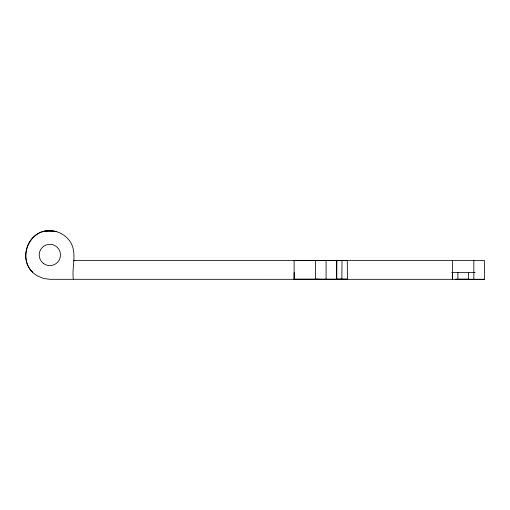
<?xml version="1.0" encoding="UTF-8"?>
<svg xmlns="http://www.w3.org/2000/svg" width="510" height="510" viewBox="0 0 510 510"><rect width="100%" height="100%" fill="white"/><g stroke="black" fill="none" stroke-linecap="round" stroke-linejoin="round"><path stroke-width="0.76" d="M347.38 279.301L294.13 279.314L294.13 272.525M73.44 260.61L484.5 260.527L484.5 279.327L49.961 279.321L43.541 278.479L37.791 276.057C16.377 264.677 25.621 229.953 49.84 230.66L49.903 230.66C58.452 230.769 66.517 235.48 70.922 242.798C77.118 254.107 71.649 267.189 73.351 279.321M336.753 260.463L336.683 279.314L336.753 260.463L315.397 260.521L315.397 279.219L347.431 279.314L336.67 279.219M452.568 272.519L452.568 279.314L452.568 260.527M457.884 272.519L457.884 279.193L455.315 279.314M484.5 279.314L468.524 279.314L468.524 272.519M341.866 279.314L342 260.521M32.627 272.181L32.748 272.193C17.48 258.092 29.121 229.851 49.903 230.66M456.654 279.314L468.288 279.193M294.13 260.61L347.304 260.521L347.431 279.314L337.435 279.231M336.67 260.521L347.304 260.527M451.777 272.519L475.071 272.519M294.13 279.219L319.337 279.219M458.12 279.25L468.524 279.314M43.541 231.457L56.138 231.457L49.84 230.66M473.841 260.521L473.841 279.34M326.075 260.495L326.075 279.238M294.13 260.521L294.13 279.314M43.541 263.53A10.633 10.633 0 0 0 60.41 256.135A10.633 10.633 0 0 0 45.569 245.221A10.633 10.633 0 0 0 43.541 263.53"/></g></svg>
